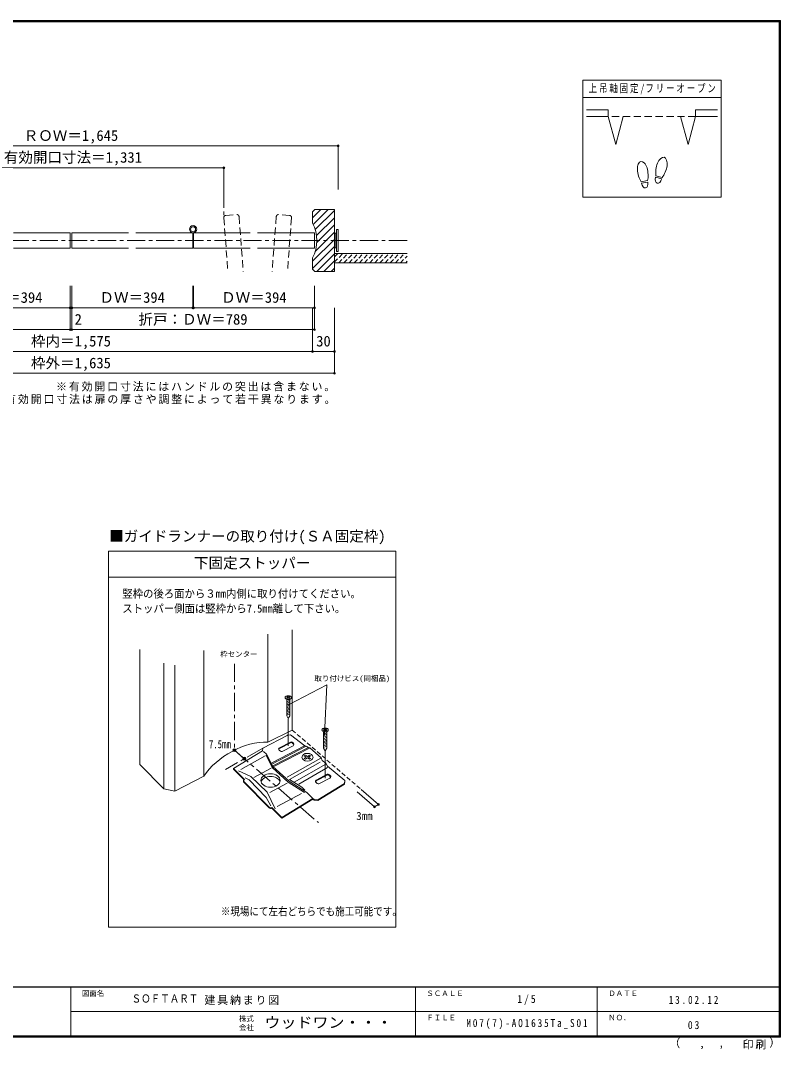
# Model space of a CAD drawing. Units: millimetres at full size, sheet at 1:5; details may follow other scales. Extents: x -973 to 977, y -718 to 696.
# Drawn here: x -68 to 977, y -718 to 696 of the extents above; entities that cross this region are included whole.
import ezdxf
from ezdxf.enums import TextEntityAlignment as Align

# ---------------------------------------------------------------- set-up
doc = ezdxf.new("R2010")
doc.units = ezdxf.units.MM
doc.header["$LTSCALE"] = 5
doc.header["$PDMODE"] = 32
doc.header["$PDSIZE"] = 2.5
for name, pattern in [('CHAIN1', [8, 5, -1, 1, -1]), ('DASHED1', [1.8, 1.2, -0.6]), ('DASHED2', [3, 2, -1])]:
    doc.linetypes.add(name, pattern=pattern)
for name, color, linetype, lineweight in [('0-1_通り芯', 4, 'CHAIN1', 9), ('0-3_仕上げ', 2, 'Continuous', 9), ('0-4_枠', 3, 'Continuous', 9), ('0-6_扉', 6, 'Continuous', 9), ('0-7_金物', 7, 'Continuous', 9), ('0-8_戸当り', 3, 'Continuous', 9), ('0-A_文字', 3, 'Continuous', 9), ('0-B_寸法', 7, 'Continuous', 9), ('0-C_ハッチ', 7, 'Continuous', 9), ('F-1_枠', 6, 'Continuous', 9)]:
    doc.layers.add(name, color=color, linetype=linetype, lineweight=lineweight)
doc.layers.add('F-0_補助線', color=7, linetype='Continuous')
doc.layers.add('F-A_文字', color=7, linetype='Continuous')
doc.styles.add('HGP明朝B', font='')
doc.styles.add('ＭＳ ゴシック', font='')
doc.styles.get('HGP明朝B').set_extended_font_data('HGP明朝B')
doc.styles.get('ＭＳ ゴシック').set_extended_font_data('MS Gothic')

msp = doc.modelspace()

# ---------------------------------------------------------------- hatches: boundary and pattern name
at = {"layer": '0-C_ハッチ'}
for points in [[(228.282, -306.616, 1), (224.282, -306.616, 1)], [(241.877, -318.352, 1), (237.877, -318.352, 1)]]:
    msp.add_hatch(color=256, dxfattribs=at).paths.add_polyline_path(points)

# ---------------------------------------------------------------- linework, layer by layer
at = {"layer": '0-1_通り芯'}
for p, q in [((211.653, 463.658), (211.653, 424.921)), ((463.653, 393.658), (-460.347, 393.658))]:
    msp.add_line(p, q, dxfattribs=at)
at = {"layer": '0-3_仕上げ'}
for p, q in [((363.653, 375.658), (463.653, 375.658)), ((363.653, 363.158), (463.653, 363.158))]:
    msp.add_line(p, q, dxfattribs=at)
at = {"layer": '0-4_枠'}
for p, q in [((336.653, 436.158), (333.653, 433.158)), ((333.653, 417.658), (333.653, 433.158)), ((336.653, 436.158), (363.653, 436.158)), ((363.653, 351.158), (363.653, 436.158)), ((333.653, 354.158), (333.653, 369.658))]:
    msp.add_line(p, q, dxfattribs=at)
msp.add_lwpolyline([(333.653, 354.158), (336.653, 351.158), (363.653, 351.158)], dxfattribs=at)
msp.add_arc((288.653, 393.658), 51, 331.92751, 28.07249, dxfattribs=at)
at = {"layer": '0-6_扉', "color": 2, "linetype": 'DASHED2'}
for p, q in [((211.653, 424.921), (217.259, 351.158)), ((214.417, 428.14), (229.374, 429.277)), ((232.593, 426.513), (238.32, 351.158)), ((283.814, 426.513), (278.088, 351.158)), ((301.99, 428.14), (287.033, 429.277)), ((304.754, 424.921), (299.148, 351.158))]:
    msp.add_line(p, q, dxfattribs=at)
at = {"layer": '0-6_扉'}
for p, q in [((-77.472, 404.158), (0.653, 404.158)), ((0.653, 404.158), (0.653, 383.158)), ((2.653, 404.158), (2.653, 383.158)), ((2.653, 404.158), (80.778, 404.158)), ((90.778, 404.158), (168.903, 404.158)), ((168.903, 404.158), (168.903, 383.158)), ((169.903, 404.158), (169.903, 383.158)), ((169.903, 404.158), (248.028, 404.158)), ((258.028, 404.158), (336.153, 404.158)), ((336.153, 404.158), (336.153, 383.158)), ((-77.472, 383.158), (0.653, 383.158)), ((2.653, 383.158), (80.778, 383.158)), ((90.778, 383.158), (168.903, 383.158)), ((169.903, 383.158), (248.028, 383.158)), ((258.028, 383.158), (336.153, 383.158))]:
    msp.add_line(p, q, dxfattribs=at)
at = {"layer": '0-6_扉', "color": 2, "linetype": 'DASHED2'}
for centre, start, end in [((214.644, 425.149), 94.34602, 184.34602), ((229.601, 426.285), 4.34602, 94.34602), ((286.806, 426.285), 85.65398, 175.65398), ((301.763, 425.149), 355.65398, 85.65398)]:
    msp.add_arc(centre, 3, start, end, dxfattribs=at)
at = {"layer": '0-7_金物'}
for p, q in [((364.653, 402.658), (363.653, 402.658)), ((366.653, 403.657), (364.653, 403.657)), ((364.653, 383.658), (364.653, 403.657)), ((366.653, 378.658), (366.653, 408.658)), ((368.653, 408.658), (366.653, 408.658)), ((368.653, 378.658), (368.653, 408.658)), ((364.653, 384.658), (363.653, 384.658)), ((366.653, 383.658), (364.653, 383.658)), ((368.653, 378.658), (366.653, 378.658))]:
    msp.add_line(p, q, dxfattribs=at)
for radius in [5, 3.5]:
    msp.add_circle((169.403, 409.158), radius, dxfattribs=at)
at = {"layer": '0-8_戸当り', "color": 2}
for p, q in [((739.986, 573.251), (709.986, 573.251)), ((739.986, 573.251), (739.986, 564.251)), ((859.986, 573.251), (859.986, 564.251)), ((859.986, 573.251), (889.986, 573.251)), ((739.986, 564.251), (709.986, 564.251)), ((750.339, 525.614), (739.986, 564.251)), ((750.339, 525.614), (760.692, 564.251)), ((839.281, 564.251), (849.634, 525.614)), ((859.986, 564.251), (849.634, 525.614)), ((859.986, 564.251), (889.986, 564.251))]:
    msp.add_line(p, q, dxfattribs=at)
at = {"layer": '0-8_戸当り', "color": 7, "linetype": 'DASHED2'}
msp.add_line((859.986, 564.251), (739.986, 564.251), dxfattribs=at)
at = {"layer": '0-8_戸当り'}
for p, q in [((814.022, 480.235), (805.542, 482.507)), ((794.011, 475.878), (785.365, 474.353)), ((794.376, 473.81), (785.73, 472.285)), ((813.479, 478.206), (804.998, 480.478))]:
    msp.add_line(p, q, dxfattribs=at)
for centre, major_axis, ratio, start_param, end_param in [((813.267, 494.378), (3.644, 13.601), 0.5, 4.34059143, 8.22577918), ((787.35, 488.377), (-2.445, 13.867), 0.5, 4.34059143, 8.22577918), ((787.42, 487.981), (-2.963, 16.802), 0.4, 1.85063327, 2.44287679), ((787.42, 487.981), (-2.963, 16.802), 0.4, 3.84030852, 4.43255203), ((813.163, 493.989), (4.416, 16.48), 0.4, 1.85063327, 2.44287679), ((813.163, 493.989), (4.416, 16.48), 0.4, 3.84030852, 4.43255203), ((790.053, 473.047), (-1.27, 7.205), 0.6, 1.57079633, 4.71238898), ((809.238, 479.342), (1.894, 7.067), 0.6, 1.57079633, 4.71238898)]:
    msp.add_ellipse(centre, major_axis=major_axis, ratio=ratio, start_param=start_param, end_param=end_param, dxfattribs=at)
at = {"layer": '0-A_文字'}
for p, q in [((704.986, 614.167), (704.986, 453.167)), ((894.986, 614.167), (704.986, 614.167)), ((894.986, 590.167), (704.986, 590.167))]:
    msp.add_line(p, q, dxfattribs=at)
msp.add_lwpolyline([(894.986, 614.167), (894.986, 453.167), (704.986, 453.167)], dxfattribs=at)
at = {"layer": '0-B_寸法', "color": 4}
for p, q in [((-365.347, 523.658), (368.653, 523.658)), ((368.653, 523.658), (368.653, 463.658)), ((-208.347, 493.658), (211.653, 493.658)), ((211.653, 493.658), (211.653, 463.658)), ((0.653, 271.158), (0.653, 331.158)), ((2.653, 271.158), (2.653, 331.158)), ((168.903, 301.158), (168.903, 331.158)), ((169.903, 301.158), (169.903, 331.158)), ((336.153, 271.158), (336.153, 331.158)), ((-165.597, 301.158), (0.653, 301.158)), ((2.653, 301.158), (168.903, 301.158)), ((169.903, 301.158), (336.153, 301.158)), ((333.653, 241.158), (333.653, 301.158)), ((363.653, 241.158), (363.653, 301.158)), ((-332.847, 271.158), (0.653, 271.158)), ((0.653, 271.158), (2.653, 271.158)), ((2.653, 271.158), (336.153, 271.158)), ((-330.347, 241.158), (333.653, 241.158)), ((333.653, 241.158), (363.653, 241.158)), ((363.653, 211.158), (363.653, 241.158)), ((-360.347, 211.158), (363.653, 211.158))]:
    msp.add_line(p, q, dxfattribs=at)
at = {"layer": '0-B_寸法'}
for p in [(368.653, 523.658), (211.653, 493.658), (0.653, 301.158), (2.653, 301.158), (168.903, 301.158), (169.903, 301.158), (336.153, 301.158), (0.653, 271.158), (2.653, 271.158), (336.153, 271.158), (333.653, 241.158), (363.653, 241.158), (363.653, 211.158)]:
    msp.add_point(p, dxfattribs=at)
at = {"layer": '0-C_ハッチ', "color": 4}
for p, q in [((333.653, 424.639), (345.172, 436.158)), ((334.634, 415.72), (355.072, 436.158)), ((337.415, 408.601), (363.653, 434.84)), ((339.194, 400.482), (363.653, 424.94)), ((339.582, 390.97), (363.653, 415.041)), ((337.497, 378.985), (363.653, 405.141)), ((333.653, 365.242), (363.653, 395.242)), ((333.653, 355.342), (363.653, 385.342)), ((339.368, 351.158), (363.653, 375.443)), ((349.267, 351.158), (363.653, 365.543)), ((359.167, 351.158), (363.653, 355.644)), ((300.807, -244.494), (353.438, -216.661)), ((350.219, -285.543), (353.438, -216.661)), ((226.282, -306.616), (239.877, -318.352)), ((418.647, -384.521), (394.811, -363.945)), ((424.096, -381.185), (400.509, -360.825)), ((418.647, -384.521), (424.096, -381.185))]:
    msp.add_line(p, q, dxfattribs=at)
at = {"layer": '0-C_ハッチ', "color": 4, "linetype": 'DASHED1'}
for p, q in [((363.653, 364.156), (375.155, 375.658)), ((363.653, 371.227), (368.084, 375.658)), ((369.726, 363.158), (382.226, 375.658)), ((376.797, 363.158), (389.297, 375.658)), ((383.868, 363.158), (396.368, 375.658)), ((390.939, 363.158), (403.439, 375.658)), ((398.01, 363.158), (410.51, 375.658)), ((405.081, 363.158), (417.581, 375.658)), ((412.152, 363.158), (424.652, 375.658)), ((419.223, 363.158), (431.723, 375.658)), ((426.294, 363.158), (438.794, 375.658)), ((433.365, 363.158), (445.865, 375.658)), ((440.437, 363.158), (452.937, 375.658)), ((447.508, 363.158), (460.008, 375.658)), ((454.579, 363.158), (463.653, 372.232)), ((461.65, 363.158), (463.653, 365.161))]:
    msp.add_line(p, q, dxfattribs=at)
at = {"layer": '0-C_ハッチ', "color": 3}
for p, q in [((53.275, -33.15), (448.075, -33.15)), ((53.275, -549.667), (53.275, -33.15)), ((448.075, -549.667), (448.075, -33.15)), ((448.075, -69.15), (53.275, -69.15)), ((448.075, -549.667), (53.275, -549.667))]:
    msp.add_line(p, q, dxfattribs=at)
at = {"layer": '0-C_ハッチ', "color": 2}
for p, q in [((272.219, -147.102), (272.219, -295.536)), ((305.795, -279.065), (305.795, -141.482)), ((96.245, -168.469), (96.245, -326.109)), ((184.14, -169.632), (184.14, -342.512)), ((129.422, -187.094), (129.422, -359.974)), ((144.559, -190.005), (144.559, -362.885)), ((305.795, -279.065), (272.219, -295.536)), ((184.14, -342.512), (144.559, -362.885))]:
    msp.add_line(p, q, dxfattribs=at)
at = {"layer": '0-C_ハッチ', "color": 4, "linetype": 'CHAIN1'}
for p, q in [((226.282, -187.866), (226.282, -306.616)), ((265.288, -303.68), (214.079, -333.246)), ((226.282, -306.616), (341.609, -406.169))]:
    msp.add_line(p, q, dxfattribs=at)
at = {"layer": '0-C_ハッチ'}
for p, q in [((298.849, -233.063), (298.066, -233.566)), ((298.066, -233.566), (299.457, -234.46)), ((299.457, -234.46), (298.066, -235.354)), ((298.066, -235.354), (298.849, -235.857)), ((298.071, -236.95), (298.071, -259.298)), ((302.408, -238.365), (298.071, -240.444)), ((298.849, -233.063), (300.24, -233.957)), ((300.24, -234.963), (298.849, -235.857)), ((301.631, -233.063), (300.24, -233.957)), ((300.24, -234.963), (301.631, -235.857)), ((302.413, -233.566), (301.022, -234.46)), ((301.022, -234.46), (302.413, -235.354)), ((301.631, -233.063), (302.413, -233.566)), ((302.413, -235.354), (301.631, -235.857)), ((302.408, -236.988), (302.408, -259.298)), ((302.408, -240.393), (298.071, -242.471)), ((302.408, -242.42), (298.071, -244.498)), ((302.408, -244.447), (298.071, -246.526)), ((302.408, -246.474), (298.071, -248.553)), ((302.408, -248.502), (298.071, -250.58)), ((302.408, -250.529), (298.071, -252.607)), ((302.408, -252.556), (298.071, -254.635)), ((302.408, -254.583), (298.071, -256.662)), ((302.408, -256.611), (298.071, -258.689)), ((298.071, -259.298), (300.24, -263.054)), ((302.408, -259.298), (300.24, -263.054)), ((300.24, -300.616), (300.24, -263.829)), ((349.561, -277.44), (348.778, -277.943)), ((348.778, -277.943), (350.169, -278.838)), ((350.169, -278.838), (348.778, -279.732)), ((348.778, -279.732), (349.561, -280.235)), ((348.784, -281.328), (348.784, -303.676)), ((349.561, -277.44), (350.952, -278.335)), ((350.952, -279.341), (349.561, -280.235)), ((352.343, -277.44), (350.952, -278.335)), ((350.952, -279.341), (352.343, -280.235)), ((353.126, -277.943), (351.735, -278.838)), ((351.735, -278.838), (353.126, -279.732)), ((352.343, -277.44), (353.126, -277.943)), ((353.126, -279.732), (352.343, -280.235)), ((353.121, -281.366), (353.121, -303.676)), ((298.605, -286.606), (265.288, -303.68)), ((303.236, -295.46), (288.029, -303.341)), ((303.236, -296.46), (288.029, -304.341)), ((303.236, -295.46), (303.236, -296.46)), ((303.647, -295.301), (303.647, -296.301)), ((303.889, -295.253), (303.889, -296.253)), ((304.156, -295.236), (304.156, -296.236)), ((304.448, -295.257), (304.448, -296.257)), ((304.719, -295.316), (304.719, -296.316)), ((305.437, -295.7), (307.251, -297.213)), ((305.437, -295.7), (305.437, -296.7)), ((305.437, -296.7), (307.251, -298.213)), ((353.121, -282.743), (348.784, -284.821)), ((353.121, -284.77), (348.784, -286.849)), ((353.121, -286.798), (348.784, -288.876)), ((353.121, -288.825), (348.784, -290.903)), ((353.121, -290.852), (348.784, -292.93)), ((353.121, -292.879), (348.784, -294.958)), ((353.121, -294.907), (348.784, -296.985)), ((325.007, -301.301), (277.76, -325.847)), ((322.423, -300.902), (277.828, -324.07)), ((327.326, -303.338), (279.229, -328.325)), ((329.549, -303.89), (280.63, -329.304)), ((287.12, -304.306), (287.12, -305.306)), ((287.321, -303.955), (287.321, -304.955)), ((289.481, -308.166), (287.668, -306.652)), ((288.029, -303.341), (288.029, -304.341)), ((306.89, -300.525), (291.683, -308.406)), ((353.121, -296.934), (348.784, -299.012)), ((353.121, -298.961), (348.784, -301.04)), ((353.121, -300.988), (348.784, -303.067)), ((348.784, -303.676), (350.952, -307.432)), ((353.121, -303.676), (350.952, -307.432)), ((350.952, -344.994), (350.952, -308.207)), ((268.375, -314.483), (235.253, -333.374)), ((298.549, -343.566), (344.832, -317.462)), ((344.21, -322.925), (301.898, -346.789)), ((323.854, -313.552), (322.289, -314.558)), ((322.289, -314.558), (325.071, -316.347)), ((325.071, -316.347), (322.289, -318.135)), ((322.289, -318.135), (323.854, -319.141)), ((323.854, -313.552), (326.636, -315.34)), ((326.636, -317.353), (323.854, -319.141)), ((329.418, -313.552), (326.636, -315.34)), ((326.636, -317.353), (329.418, -319.141)), ((330.984, -314.558), (328.202, -316.347)), ((328.202, -316.347), (330.984, -318.135)), ((329.418, -313.552), (330.984, -314.558)), ((330.984, -318.135), (329.418, -319.141)), ((224.999, -332.736), (239.462, -347.428)), ((276.985, -331.196), (253.138, -344.022)), ((351.972, -325.979), (308.28, -350.486)), ((354.169, -330.671), (314.61, -353.404)), ((238.605, -348.514), (238.605, -349.514)), ((238.722, -348.983), (238.722, -349.983)), ((238.881, -349.204), (238.881, -350.204)), ((238.892, -349.215), (273.999, -384.877)), ((238.892, -350.215), (273.999, -385.877)), ((239.081, -347.662), (240.075, -347.051)), ((239.134, -349.461), (239.134, -350.461)), ((298.547, -351.918), (274.7, -364.747)), ((337.833, -348.684), (337.833, -349.684)), ((338.033, -348.333), (338.033, -349.333)), ((340.194, -352.543), (338.38, -351.03)), ((353.948, -339.838), (338.741, -347.719)), ((353.948, -340.838), (338.741, -348.719)), ((338.741, -347.719), (338.741, -348.719)), ((357.602, -344.902), (342.395, -352.783)), ((353.948, -339.838), (353.948, -340.838)), ((354.36, -339.679), (354.36, -340.679)), ((354.602, -339.631), (354.602, -340.631)), ((354.868, -339.613), (354.868, -340.613)), ((355.16, -339.635), (355.16, -340.635)), ((355.431, -339.694), (355.431, -340.694)), ((356.15, -340.078), (357.963, -341.591)), ((356.15, -340.078), (356.15, -341.078)), ((356.15, -341.078), (357.963, -342.591)), ((282.444, -387.213), (271.349, -364.555)), ((318.457, -366.137), (285.102, -384.081)), ((333.826, -374.136), (291.431, -400.217)), ((333.826, -373.136), (291.432, -399.219)), ((333.826, -373.136), (333.826, -374.136)), ((273.999, -384.877), (273.999, -385.877)), ((274.533, -385.307), (274.533, -386.307)), ((275.061, -385.572), (275.061, -386.572)), ((275.675, -385.736), (275.675, -386.736)), ((276.37, -385.763), (276.37, -386.763)), ((277.003, -385.644), (277.003, -386.644)), ((277.738, -385.309), (291.432, -399.219)), ((277.738, -385.309), (277.738, -386.309)), ((277.738, -386.309), (291.431, -400.217)), ((291.432, -399.219), (291.432, -400.217))]:
    msp.add_line(p, q, dxfattribs=at)
at = {"layer": '0-C_ハッチ', "linetype": 'DASHED1'}
msp.add_line((305.795, -279.065), (400.509, -360.825), dxfattribs=at)
at = {"layer": '0-C_ハッチ'}
for points in [[(298.605, -286.606), (299.425, -286.185), (303.303, -285.674), (322.814, -300.699), (325.914, -301.453), (327.671, -303.158), (329.852, -303.603), (345.482, -317.096), (346.623, -320.71), (351.848, -324.571), (354.169, -328.627), (377.847, -348.476), (377.32, -352.564), (340.761, -374.945), (335.875, -374.221), (333.826, -373.136)], [(265.288, -303.68), (264.926, -307.608), (224.999, -331.736)], [(266.231, -308.378), (270.499, -312.259), (279.108, -328.973), (301.567, -349.148), (325.785, -364.909), (333.826, -373.136)], [(322.548, -364.62), (299.908, -350.579), (278.16, -330.392), (269.897, -313.525)], [(224.999, -332.736), (224.999, -331.736), (240.075, -347.051)], [(231.819, -334.826), (248.942, -342.967), (271.349, -364.555)], [(276.22, -382.983), (270.006, -371.793), (246.658, -347.254), (240.901, -344.505)], [(301.898, -346.789), (319.067, -357.434), (322.824, -361.633)], [(340.761, -375.945), (377.32, -353.564), (377.32, -352.564)], [(377.847, -348.476), (377.847, -349.476), (377.32, -353.564)], [(335.875, -374.221), (335.875, -375.221), (333.826, -374.136)], [(340.761, -374.945), (340.761, -375.945), (335.875, -375.221)]]:
    msp.add_lwpolyline(points, dxfattribs=at)
at = {"layer": '0-C_ハッチ', "color": 2}
msp.add_lwpolyline([(144.559, -362.885), (129.422, -359.974), (96.245, -326.109)], dxfattribs=at)
at = {"layer": '0-C_ハッチ'}
for centre in [(226.282, -306.616), (239.877, -318.352)]:
    msp.add_circle(centre, 2, dxfattribs=at)
for centre, radius, start, end in [((304.156, -297.236), 2, 50.15987, 117.39493), ((304.156, -298.236), 2, 50.15987, 117.39493), ((288.949, -305.117), 2, 117.39493, 230.15987), ((288.949, -306.117), 2, 117.39493, 165.52249), ((290.763, -306.63), 2, 230.15987, 297.39493), ((305.97, -298.749), 2, 297.39493, 50.15987), ((305.97, -299.749), 2, 20.7554, 50.15987), ((239.605, -348.514), 1, 121.6015, 224.55109), ((239.605, -349.514), 1, 180, 224.55109), ((339.661, -349.494), 2, 117.39493, 230.15987), ((339.661, -350.494), 2, 117.39493, 165.52249), ((341.475, -351.008), 2, 230.15987, 297.39493), ((354.868, -341.613), 2, 50.15987, 117.39493), ((354.868, -342.613), 2, 50.15987, 117.39493), ((356.682, -343.127), 2, 297.39493, 50.15987), ((356.682, -344.127), 2, 20.7554, 50.15987), ((276.137, -382.772), 3, 224.55109, 302.26296), ((276.137, -383.772), 3, 224.55109, 302.26296)]:
    msp.add_arc(centre, radius, start, end, dxfattribs=at)
for centre, major_axis, ratio in [((300.24, -234.46), (4.359, 0), 0.6), ((350.952, -278.838), (4.359, 0), 0.6), ((326.636, -316.347), (7.619, 0), 0.7), ((275.877, -348.299), (13.283, 0), 0.7)]:
    msp.add_ellipse(centre, major_axis=major_axis, ratio=ratio, dxfattribs=at)
for centre, major_axis, ratio, start_param, end_param in [((300.294, -234.701), (4.359, 0), 0.6, 3.23059587, 6.46506045), ((351.007, -279.078), (4.359, 0), 0.6, 3.23059587, 6.46506045), ((275.928, -352.019), (13.283, 0), 0.7, 0.21111866, 2.94978653)]:
    msp.add_ellipse(centre, major_axis=major_axis, ratio=ratio, start_param=start_param, end_param=end_param, dxfattribs=at)
at = {"layer": '0-C_ハッチ', "color": 2}
msp.add_ellipse((242.128, -347.615), major_axis=(63.518, 35.552), ratio=0.6, start_param=0.78104451, end_param=2.292833, dxfattribs=at)
at = {"layer": '0-C_ハッチ', "color": 4}
for p in [(424.096, -381.185), (418.647, -384.521)]:
    msp.add_point(p, dxfattribs=at)
at = {"layer": 'F-1_枠'}
for p, q in [((-973.347, 695.833), (976.653, 695.833)), ((-973.347, 695), (976.653, 695)), ((-973.347, 694.167), (976.653, 694.167)), ((974.986, 695.833), (974.986, -700.833)), ((975.82, 695.833), (975.82, -700.833)), ((976.653, 695.833), (976.653, -700.833)), ((976.653, -631.667), (-973.347, -631.667)), ((976.653, -632.5), (-973.347, -632.5)), ((1.653, -632.5), (1.653, -699.167)), ((474.986, -632.5), (474.986, -699.167)), ((724.986, -632.5), (724.986, -699.167)), ((1.653, -665.833), (974.986, -665.834)), ((976.653, -699.167), (-973.347, -699.167)), ((976.653, -700), (-973.347, -700)), ((976.653, -700.833), (-973.347, -700.833))]:
    msp.add_line(p, q, dxfattribs=at)

# ---------------------------------------------------------------- texts
at = {"layer": '0-A_文字', "color": 7, "char_height": 11, "attachment_point": 7, "style": 'ＭＳ ゴシック'}
for s, insert in [('\\T1.23;\\W0.75;上吊軸固定/フリーオープン', (713.111, 594.667)), ('\\T1.17;※有効開口寸法にはハンドルの突出は含まない。', (-18.847, 186.158)), ('\\T1.17;※有効開口寸法は扉の厚さや調整によって若干異なります。', (-106.347, 168.658))]:
    msp.add_mtext(s, dxfattribs=dict(at, insert=insert))
at = {"layer": '0-B_寸法', "style": 'ＭＳ ゴシック'}
for s, p in [('ＲＯＷ＝1,645', (-63.347, 526.158)), ('有効開口寸法＝1,331', (-90.697, 496.158)), ('ＤＷ＝394', (-127.472, 303.658)), ('ＤＷ＝394', (40.778, 303.658)), ('ＤＷ＝394', (208.028, 303.658)), ('2', (6.653, 273.658)), ('折戸：ＤＷ＝789', (94.403, 273.658)), ('枠内＝1,575', (-53.347, 243.658)), ('30', (338.653, 243.658)), ('枠外＝1,635', (-53.347, 213.658))]:
    msp.add_text(s, height=14.66, dxfattribs=at).set_placement(p, align=Align.BOTTOM_LEFT)
at = {"layer": '0-C_ハッチ', "style": 'ＭＳ ゴシック'}
for s, height, p in [('■ガイドランナーの取り付け(ＳＡ固定枠)', 14.66, (54.161, -24.312)), ('下固定ストッパー', 14.66, (170.675, -61.15)), ('枠センター', 7.331, (206.711, -180.582)), ('取り付けビス(同梱品)', 7.331, (336.27, -213.936)), ('3㎜', 11, (393.667, -405.813))]:
    msp.add_text(s, height=height, dxfattribs=at).set_placement(p, align=Align.BOTTOM_LEFT)
for s, width, p in [('竪枠の後ろ面から３㎜内側に取り付けてください。', 0.95, (72.184, -100.478)), ('ストッパー側面は竪枠から7.5㎜離して下さい。', 0.95, (72.184, -120.878)), ('7.5㎜', 0.8, (191.243, -307.27)), ('※現場にて左右どちらでも施工可能です。', 0.85, (207.609, -536.989))]:
    msp.add_text(s, height=11, dxfattribs=dict(at, width=width)).set_placement(p, align=Align.BOTTOM_LEFT)
at = {"layer": 'F-0_補助線', "style": 'HGP明朝B', "width": 0.85}
msp.add_text('ＳＯＦＴＡＲＴ', height=11, dxfattribs=at).set_placement((84.986, -656.798), align=Align.BOTTOM_LEFT)
at = {"layer": 'F-0_補助線', "insert": (185.035, -656.798), "char_height": 11, "attachment_point": 7, "style": 'ＭＳ ゴシック'}
msp.add_mtext('\\T1.17;建具納まり図', dxfattribs=at)
at = {"layer": 'F-A_文字', "style": 'ＭＳ ゴシック'}
for s, height, p in [('図面名', 7.331, (16.653, -646.667)), ('ＳＣＡＬＥ', 7.331, (489.986, -646.667)), ('ＤＡＴＥ', 7.331, (739.986, -646.667)), ('株式', 7.331, (232.486, -681.5)), ('ＦＩＬＥ', 7.331, (489.986, -680)), ('ＮＯ．', 7.331, (739.986, -680.001)), ('会社', 7.331, (232.486, -693.5)), ('（', 11, (823.992, -718.052)), ('）', 11, (961.387, -717.355)), (',', 11, (865.199, -718.052)), (',', 11, (891.686, -717.588))]:
    msp.add_text(s, height=height, dxfattribs=at).set_placement(p, align=Align.BOTTOM_LEFT)
at = {"layer": 'F-A_文字', "style": 'ＭＳ ゴシック', "width": 1.1}
msp.add_text('ウッドワン・・・', height=14.66, dxfattribs=at).set_placement((267.486, -692.5), align=Align.BOTTOM_LEFT)
at = {"layer": 'F-A_文字', "char_height": 11, "attachment_point": 7, "style": 'ＭＳ ゴシック'}
for s, insert in [('\\T1.38;\\W0.9;1/5', (614.986, -656.667)), ('\\T1.39;\\W0.85;13.02.12', (823.111, -655.417)), ('\\T1.4;\\W0.85;M07(7)-AO1635Ta_S01', (544.986, -690.001)), ('\\T1.36;\\W0.9;03', (849.361, -690.001)), ('\\T1.17;印刷', (924.678, -717.82))]:
    msp.add_mtext(s, dxfattribs=dict(at, insert=insert))

doc.saveas('drawing.dxf')
